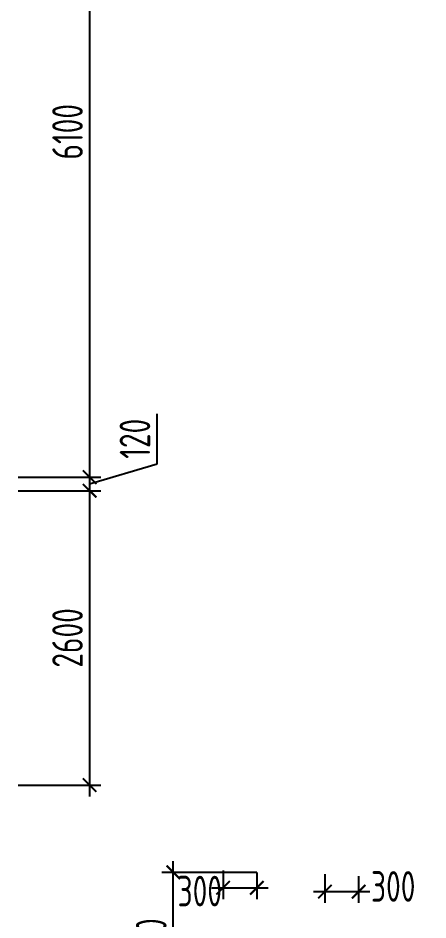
# Model space of a CAD drawing. Header units: millimetres. Extents: x -350007 to 535970, y -888 to 133718.
# Drawn here: x -217984 to -214366, y 105659 to 113626 of the extents above; entities that cross this region are included whole.
import ezdxf

# ---------------------------------------------------------------- set-up
doc = ezdxf.new("R2010")
doc.units = ezdxf.units.MM
doc.layers.add('АР_Размеры нов.', color=15, linetype='Continuous', lineweight=0)
doc.styles.add('ISOCPEUR', font='isocpeur.ttf', dxfattribs={"width": 0.7})
doc.dimstyles.new('R_100', dxfattribs={"dimtxt": 270, "dimasz": 120, "dimexe": 100, "dimexo": 0, "dimgap": 60, "dimtad": 1, "dimdec": 0, "dimrnd": 5, "dimzin": 0, "dimdsep": 46, "dimtxsty": 'ISOCPEUR', "dimblk": 'ARCHTICK', "dimcen": 0, "dimdle": 100, "dimclrd": 256, "dimclre": 256, "dimclrt": 256, "dimadec": 0, "dimazin": 0, "dimtfac": 2, "dimtdec": 0, "dimtofl": 0, "dimtmove": 1, "dimatfit": 3, "dimfxl": 1, "dimtvp": 3, "dimtolj": 1, "dimtzin": 0, "dimarcsym": 0})

# ---------------------------------------------------------------- blocks, each defined once
blk = doc.blocks.new('_ArchTick')
at = {"color": 0, "linetype": 'ByBlock', "const_width": 0.15}
blk.add_lwpolyline([(-0.5, -0.5), (0.5, 0.5)], dxfattribs=at)
blk = doc.blocks.new('*D2833')
at = {"layer": 'АР_Размеры нов.', "lineweight": -2, "ltscale": 100, "transparency": 16777216}
for p, q in [((-216613.5, 104681.9), (-216613.5, 106179.5)), ((-215877, 106079.5), (-216713.5, 106079.5)), ((-215877, 104781.9), (-216713.5, 104781.9))]:
    blk.add_line(p, q, dxfattribs=at)
at = {"layer": 'АР_Размеры нов.', "lineweight": -2, "ltscale": 100, "transparency": 16777216, "xscale": 120, "yscale": 120, "zscale": 120}
for p, rotation in [((-216613.5, 106079.5), 90), ((-216613.5, 104781.9), 270)]:
    blk.add_blockref('_ArchTick', p, dxfattribs=dict(at, rotation=rotation))
at = {"layer": 'АР_Размеры нов.', "ltscale": 100, "transparency": 16777216, "insert": (-216808.5, 105430.7), "char_height": 270, "attachment_point": 5, "rotation": 90, "style": 'ISOCPEUR'}
blk.add_mtext('\\A1;1300', dxfattribs=at)
blk = doc.blocks.new('*D2919')
at = {"layer": 'АР_Размеры нов.', "lineweight": -2, "ltscale": 100, "transparency": 16777216}
for p, q in [((-216174.5, 106096.4), (-216174.5, 105843.5)), ((-215877, 106079.5), (-215877, 105843.5)), ((-216274.5, 105943.5), (-215777, 105943.5))]:
    blk.add_line(p, q, dxfattribs=at)
at = {"layer": 'АР_Размеры нов.', "lineweight": -2, "ltscale": 100, "transparency": 16777216, "xscale": 120, "yscale": 120, "zscale": 120, "rotation": 180}
blk.add_blockref('_ArchTick', (-216174.5, 105943.5), dxfattribs=at)
at = {"layer": 'АР_Размеры нов.', "lineweight": -2, "ltscale": 100, "transparency": 16777216, "xscale": 120, "yscale": 120, "zscale": 120}
blk.add_blockref('_ArchTick', (-215877, 105943.5), dxfattribs=at)
at = {"layer": 'АР_Размеры нов.', "ltscale": 100, "transparency": 16777216, "insert": (-216380, 105914.5), "char_height": 270, "attachment_point": 5, "style": 'ISOCPEUR'}
blk.add_mtext('\\A1;300', dxfattribs=at)
blk = doc.blocks.new('*D2920')
at = {"layer": 'АР_Размеры нов.', "lineweight": -2, "ltscale": 100, "transparency": 16777216}
for p, q in [((-215275.8, 106062.5), (-215275.8, 105809.6)), ((-214978.3, 106045.6), (-214978.3, 105809.6)), ((-215375.8, 105909.6), (-214878.3, 105909.6))]:
    blk.add_line(p, q, dxfattribs=at)
at = {"layer": 'АР_Размеры нов.', "lineweight": -2, "ltscale": 100, "transparency": 16777216, "xscale": 120, "yscale": 120, "zscale": 120, "rotation": 180}
blk.add_blockref('_ArchTick', (-215275.8, 105909.6), dxfattribs=at)
at = {"layer": 'АР_Размеры нов.', "lineweight": -2, "ltscale": 100, "transparency": 16777216, "xscale": 120, "yscale": 120, "zscale": 120}
blk.add_blockref('_ArchTick', (-214978.3, 105909.6), dxfattribs=at)
at = {"layer": 'АР_Размеры нов.', "ltscale": 100, "transparency": 16777216, "insert": (-214673, 105955.5), "char_height": 270, "attachment_point": 5, "style": 'ISOCPEUR'}
blk.add_mtext('\\A1;300', dxfattribs=at)
blk = doc.blocks.new('*D3152')
at = {"layer": 'АР_Размеры нов.', "lineweight": -2, "ltscale": 500, "transparency": 16777216}
for p, q in [((-217352.2, 115771.9), (-217352.2, 109470.6)), ((-217983.9, 115671.9), (-217252.2, 115671.9)), ((-217983.9, 109570.6), (-217252.2, 109570.6))]:
    blk.add_line(p, q, dxfattribs=at)
at = {"layer": 'АР_Размеры нов.', "lineweight": -2, "ltscale": 500, "transparency": 16777216, "xscale": 120, "yscale": 120, "zscale": 120}
for p, rotation in [((-217352.2, 115671.9), 90), ((-217352.2, 109570.6), 270)]:
    blk.add_blockref('_ArchTick', p, dxfattribs=dict(at, rotation=rotation))
at = {"layer": 'АР_Размеры нов.', "lineweight": 13, "ltscale": 500, "transparency": 16777216, "insert": (-217547.2, 112621.3), "char_height": 270, "attachment_point": 5, "rotation": 90, "style": 'ISOCPEUR'}
blk.add_mtext('\\A1;6100', dxfattribs=at)
blk = doc.blocks.new('*D3153')
at = {"layer": 'АР_Размеры нов.', "lineweight": -2, "ltscale": 500, "transparency": 16777216}
for p, q in [((-216757.2, 109689.1), (-216757.2, 110130.4)), ((-217352.2, 109510.6), (-216757.2, 109689.1)), ((-217352.2, 109670.6), (-217352.2, 109350.6)), ((-217983.9, 109570.6), (-217252.2, 109570.6)), ((-217983.9, 109450.6), (-217252.2, 109450.6))]:
    blk.add_line(p, q, dxfattribs=at)
at = {"layer": 'АР_Размеры нов.', "lineweight": -2, "ltscale": 500, "transparency": 16777216, "xscale": 120, "yscale": 120, "zscale": 120}
for p, rotation in [((-217352.2, 109570.6), 90), ((-217352.2, 109450.6), 270)]:
    blk.add_blockref('_ArchTick', p, dxfattribs=dict(at, rotation=rotation))
at = {"layer": 'АР_Размеры нов.', "lineweight": 13, "ltscale": 500, "transparency": 16777216, "insert": (-216952.2, 109909.7), "char_height": 270, "attachment_point": 5, "rotation": 90, "style": 'ISOCPEUR'}
blk.add_mtext('\\A1;120', dxfattribs=at)
blk = doc.blocks.new('*D3154')
at = {"layer": 'АР_Размеры нов.', "lineweight": -2, "ltscale": 500, "transparency": 16777216}
for p, q in [((-217352.2, 109550.6), (-217352.2, 106750.7)), ((-217983.9, 109450.6), (-217252.2, 109450.6)), ((-217983.9, 106850.7), (-217252.2, 106850.7))]:
    blk.add_line(p, q, dxfattribs=at)
at = {"layer": 'АР_Размеры нов.', "lineweight": -2, "ltscale": 500, "transparency": 16777216, "xscale": 120, "yscale": 120, "zscale": 120}
for p, rotation in [((-217352.2, 109450.6), 90), ((-217352.2, 106850.7), 270)]:
    blk.add_blockref('_ArchTick', p, dxfattribs=dict(at, rotation=rotation))
at = {"layer": 'АР_Размеры нов.', "lineweight": 13, "ltscale": 500, "transparency": 16777216, "insert": (-217547.2, 108150.6), "char_height": 270, "attachment_point": 5, "rotation": 90, "style": 'ISOCPEUR'}
blk.add_mtext('\\A1;2600', dxfattribs=at)

msp = doc.modelspace()

# ---------------------------------------------------------------- dimensions: what is measured, and where the dimension line sits
at = {"layer": 'АР_Размеры нов.', "lineweight": 13, "ltscale": 500}
for base, p1, p2, picture, middle in [((-217352.2, 109570.6), (-217983.9, 115671.9), (-217983.9, 109570.6), '*D3152', (-217547.2, 112621.3)), ((-217352.2, 109450.6), (-217983.9, 109570.6), (-217983.9, 109450.6), '*D3153', (-216952.2, 109749.1)), ((-217352.2, 106850.7), (-217983.9, 109450.6), (-217983.9, 106850.7), '*D3154', (-217547.2, 108150.6))]:
    dim = msp.add_linear_dim(base=base, p1=p1, p2=p2, angle=90, dimstyle='R_100', override={"dimpost": '\\X'}, dxfattribs=at)
    dim.commit()
    dim.dimension.update_dxf_attribs({"geometry": picture, "text_midpoint": middle})
at = {"layer": 'АР_Размеры нов.', "ltscale": 100}
dim = msp.add_linear_dim(base=(-216613.5, 106079.5), p1=(-215877, 104781.9), p2=(-215877, 106079.5), angle=90, dimstyle='R_100', override={"dimpost": '\\X', "dimfxl": 300, "dimarcsym": 1}, dxfattribs=at)
dim.commit()
dim.dimension.update_dxf_attribs({"geometry": '*D2833', "text_midpoint": (-216808.5, 105430.7)})
for base, p1, p2, picture, middle in [((-214978.3309, 105909.6331), (-215275.8466, 106062.5485), (-214978.3309, 106045.615), '*D2920', (-214673, 105760.5)), ((-215876.9843, 105943.5), (-216174.5, 106096.4154), (-215876.9843, 106079.4819), '*D2919', (-216380, 105719.5))]:
    dim = msp.add_linear_dim(base=base, p1=p1, p2=p2, dimstyle='R_100', override={"dimpost": '\\X', "dimfxl": 300, "dimarcsym": 1}, dxfattribs=at)
    dim.commit()
    dim.dimension.update_dxf_attribs({"geometry": picture, "text_midpoint": middle, "dimtype": 160})

doc.saveas('drawing.dxf')
